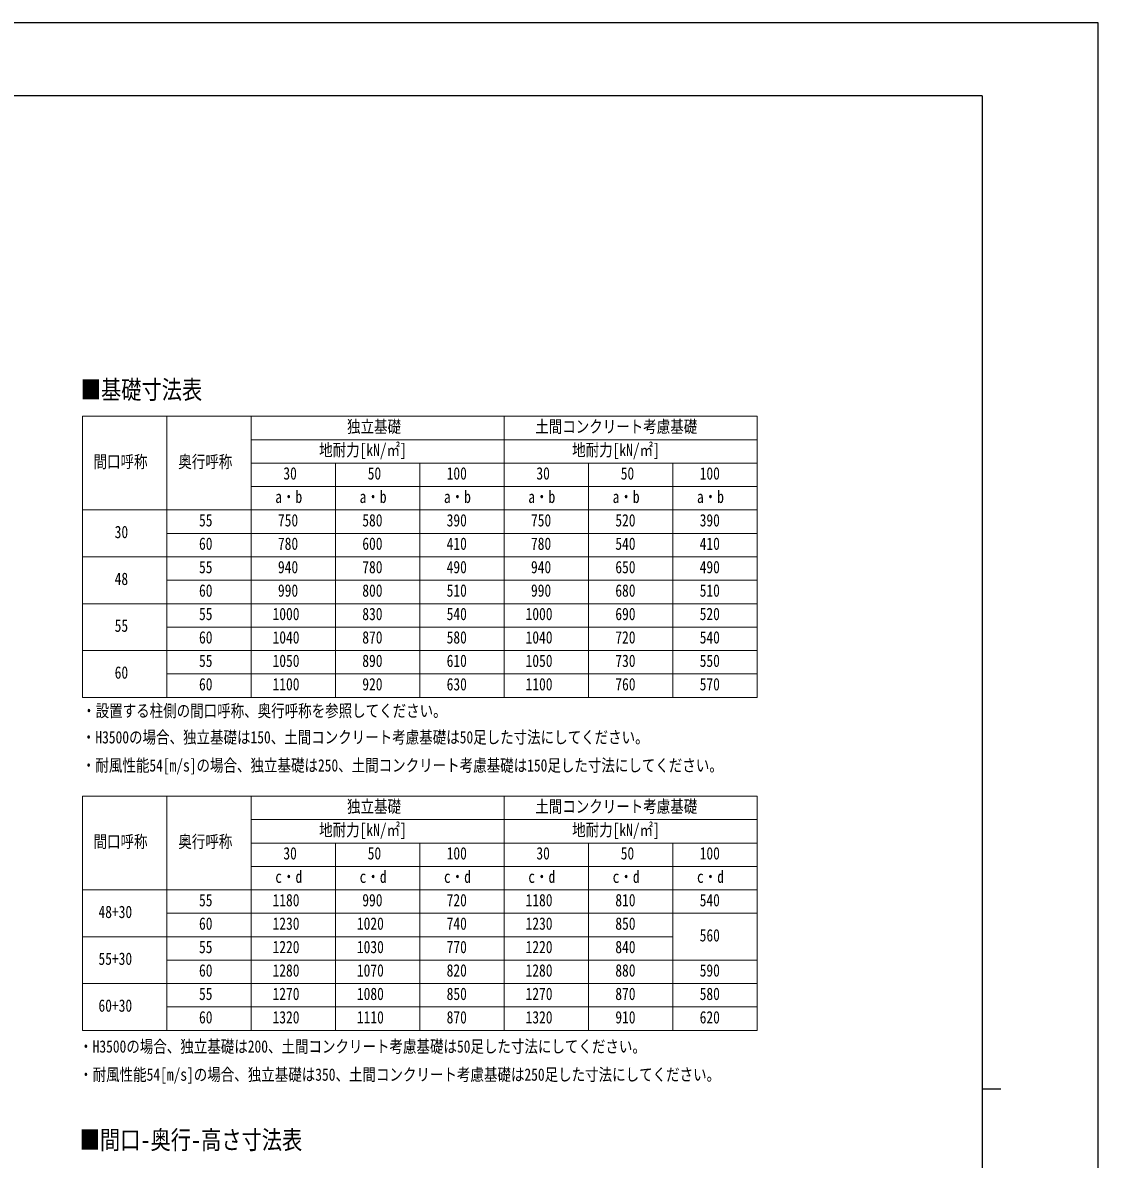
# Model space of a CAD drawing. Units: millimetres, scale not verified. Extents: x -16820 to 16820, y -11880 to 11880.
# Drawn here: x 5343 to 16820, y -251 to 11880 of the extents above; entities that cross this region are included whole.
import ezdxf
from ezdxf.enums import TextEntityAlignment as Align

# ---------------------------------------------------------------- set-up
doc = ezdxf.new("R2010")
doc.units = ezdxf.units.MM
doc.header["$LTSCALE"] = 50
doc.layers.add('0-1_TABLE1', color=7, linetype='Continuous', lineweight=18)
doc.layers.add('0-2_USER1', color=3, linetype='Continuous')
doc.layers.add('0-7_YKK_ZWAK', color=7, linetype='Continuous')
doc.styles.add('ＭＳ ゴシック', font='')
doc.styles.get('ＭＳ ゴシック').set_extended_font_data('MS Gothic')

msp = doc.modelspace()

# ---------------------------------------------------------------- linework, layer by layer
at = {"layer": '0-1_TABLE1'}
for p, q in [((5980.08, 7679), (13180.08, 7679)), ((5980.08, 7679), (5980.08, 4679)), ((6880.08, 7679), (6880.08, 4679)), ((7780.08, 7679), (7780.08, 4679)), ((10480.08, 7679), (10480.08, 4679)), ((7780.08, 7429), (13180.08, 7429)), ((7780.08, 7179), (13180.08, 7179)), ((8680.08, 7179), (8680.08, 4679)), ((9580.08, 7179), (9580.08, 4679)), ((11380.08, 7179), (11380.08, 4679)), ((12280.08, 7179), (12280.08, 4679)), ((7780.08, 6929), (13180.08, 6929)), ((5980.08, 6679), (13180.08, 6679)), ((6880.08, 6429), (13180.08, 6429)), ((5980.08, 6179), (13180.08, 6179)), ((6880.08, 5929), (13180.08, 5929)), ((5980.08, 5679), (13180.08, 5679)), ((6880.08, 5429), (13180.08, 5429)), ((5980.08, 5179), (13180.08, 5179)), ((6880.08, 4929), (13180.08, 4929)), ((5980.08, 3624), (13180.08, 3624)), ((5980.08, 3624), (5980.08, 1124)), ((6880.08, 3624), (6880.08, 1124)), ((7780.08, 3624), (7780.08, 1124)), ((10480.08, 3624), (10480.08, 1124)), ((13180.08, 3624), (13180.08, 1124)), ((7780.08, 3374), (13180.08, 3374)), ((7780.08, 3124), (13180.08, 3124)), ((8680.08, 3124), (8680.08, 1124)), ((9580.08, 3124), (9580.08, 1124)), ((11380.08, 3124), (11380.08, 1124)), ((7780.08, 2874), (13180.08, 2874)), ((5980.08, 2624), (13180.08, 2624)), ((6880.08, 2374), (13180.08, 2374)), ((5980.08, 2124), (12280.08, 2124)), ((6880.08, 1874), (13180.08, 1874)), ((5980.08, 1624), (13180.08, 1624)), ((6880.08, 1374), (13180.08, 1374))]:
    msp.add_line(p, q, dxfattribs=at)
for points in [[(13180.08, 7679), (13180.08, 5179), (13180.08, 4929), (13180.08, 4679)], [(5980.08, 4679), (6880.08, 4679), (13180.08, 4679)], [(12280.08, 3124), (12280.08, 1624), (12280.08, 1374), (12280.08, 1124)], [(5980.08, 1124), (6880.08, 1124), (13180.08, 1124)]]:
    msp.add_lwpolyline(points, dxfattribs=at)
at = {"layer": '0-7_YKK_ZWAK'}
for p, q in [((15580.08, 11100), (-15619.92, 11100)), ((15580.08, 11100), (15580.08, -10100)), ((15580.08, 500), (15780.08, 500))]:
    msp.add_line(p, q, dxfattribs=at)
msp.add_lwpolyline([(-16820, -11880), (16820, -11880), (16820, 11880), (-16820, 11880)], close=True, dxfattribs=at)

# ---------------------------------------------------------------- texts
at = {"layer": '0-1_TABLE1', "style": 'ＭＳ ゴシック', "width": 0.8}
for s, p in [('独立基礎', (8803.68, 7464)), ('土間コンクリート考慮基礎', (10812.48, 7464)), ('地耐力[kN/㎡]', (8506.08, 7214)), ('地耐力[kN/㎡]', (11206.08, 7214)), ('間口呼称', (6098.88, 7089)), ('奥行呼称', (7003.68, 7089)), ('30', (8124.48, 6964)), ('50', (9024.48, 6964)), ('100', (9866.88, 6964)), ('30', (10824.48, 6964)), ('50', (11724.48, 6964)), ('100', (12566.88, 6964)), ('a・b', (8038.08, 6714)), ('a・b', (8938.08, 6714)), ('a・b', (9838.08, 6714)), ('a・b', (10738.08, 6714)), ('a・b', (11638.08, 6714)), ('a・b', (12538.08, 6714)), ('55', (7224.48, 6464)), ('750', (8066.88, 6464)), ('580', (8966.88, 6464)), ('390', (9866.88, 6464)), ('750', (10766.88, 6464)), ('520', (11666.88, 6464)), ('390', (12566.88, 6464)), ('30', (6324.48, 6339)), ('60', (7224.48, 6214)), ('780', (8066.88, 6214)), ('600', (8966.88, 6214)), ('410', (9866.88, 6214)), ('780', (10766.88, 6214)), ('540', (11666.88, 6214)), ('410', (12566.88, 6214)), ('55', (7224.48, 5964)), ('940', (8066.88, 5964)), ('780', (8966.88, 5964)), ('490', (9866.88, 5964)), ('940', (10766.88, 5964)), ('650', (11666.88, 5964)), ('490', (12566.88, 5964)), ('48', (6324.48, 5839)), ('60', (7224.48, 5714)), ('990', (8066.88, 5714)), ('800', (8966.88, 5714)), ('510', (9866.88, 5714)), ('990', (10766.88, 5714)), ('680', (11666.88, 5714)), ('510', (12566.88, 5714)), ('55', (7224.48, 5464)), ('1000', (8009.28, 5464)), ('830', (8966.88, 5464)), ('540', (9866.88, 5464)), ('1000', (10709.28, 5464)), ('690', (11666.88, 5464)), ('520', (12566.88, 5464)), ('55', (6324.48, 5339)), ('60', (7224.48, 5214)), ('1040', (8009.28, 5214)), ('870', (8966.88, 5214)), ('580', (9866.88, 5214)), ('1040', (10709.28, 5214)), ('720', (11666.88, 5214)), ('540', (12566.88, 5214)), ('55', (7224.48, 4964)), ('1050', (8009.28, 4964)), ('890', (8966.88, 4964)), ('610', (9866.88, 4964)), ('1050', (10709.28, 4964)), ('730', (11666.88, 4964)), ('550', (12566.88, 4964)), ('60', (6324.48, 4839)), ('60', (7224.48, 4714)), ('1100', (8009.28, 4714)), ('920', (8966.88, 4714)), ('630', (9866.88, 4714)), ('1100', (10709.28, 4714)), ('760', (11666.88, 4714)), ('570', (12566.88, 4714)), ('独立基礎', (8803.68, 3409)), ('土間コンクリート考慮基礎', (10812.48, 3409)), ('地耐力[kN/㎡]', (8506.08, 3159)), ('地耐力[kN/㎡]', (11206.08, 3159)), ('間口呼称', (6098.88, 3034)), ('奥行呼称', (7003.68, 3034)), ('30', (8124.48, 2909)), ('50', (9024.48, 2909)), ('100', (9866.88, 2909)), ('30', (10824.48, 2909)), ('50', (11724.48, 2909)), ('100', (12566.88, 2909)), ('c・d', (8038.08, 2659)), ('c・d', (8938.08, 2659)), ('c・d', (9838.08, 2659)), ('c・d', (10738.08, 2659)), ('c・d', (11638.08, 2659)), ('c・d', (12538.08, 2659)), ('55', (7224.48, 2409)), ('1180', (8009.28, 2409)), ('990', (8966.88, 2409)), ('720', (9866.88, 2409)), ('1180', (10709.28, 2409)), ('810', (11666.88, 2409)), ('540', (12566.88, 2409)), ('48+30', (6151.68, 2284)), ('60', (7224.48, 2159)), ('1230', (8009.28, 2159)), ('1020', (8909.28, 2159)), ('740', (9866.88, 2159)), ('1230', (10709.28, 2159)), ('850', (11666.88, 2159)), ('560', (12566.88, 2034)), ('55', (7224.48, 1909)), ('1220', (8009.28, 1909)), ('1030', (8909.28, 1909)), ('770', (9866.88, 1909)), ('1220', (10709.28, 1909)), ('840', (11666.88, 1909)), ('55+30', (6151.68, 1784)), ('60', (7224.48, 1659)), ('1280', (8009.28, 1659)), ('1070', (8909.28, 1659)), ('820', (9866.88, 1659)), ('1280', (10709.28, 1659)), ('880', (11666.88, 1659)), ('590', (12566.88, 1659)), ('1270', (8009.28, 1409)), ('1080', (8909.28, 1409)), ('850', (9866.88, 1409)), ('1270', (10709.28, 1409)), ('870', (11666.88, 1409)), ('580', (12566.88, 1409)), ('55', (7224.48, 1409)), ('60+30', (6151.68, 1284)), ('60', (7224.48, 1159)), ('1320', (8009.28, 1159)), ('1110', (8909.28, 1159)), ('870', (9866.88, 1159)), ('1320', (10709.28, 1159)), ('910', (11666.88, 1159)), ('620', (12566.88, 1159))]:
    msp.add_text(s, height=132, dxfattribs=at).set_placement(p, align=Align.BOTTOM_LEFT)
at = {"layer": '0-2_USER1', "style": 'ＭＳ ゴシック', "width": 0.8}
for s, height, p in [('■基礎寸法表', 197.9, (5962.42, 7805.29)), ('・設置する柱側の間口呼称、奥行呼称を参照してください。', 132, (5977.7, 4430.17)), ('・H3500の場合、独立基礎は150、土間コンクリート考慮基礎は50足した寸法にしてください。', 132, (5974.51, 4147.81)), ('・耐風性能54[m/s]の場合、独立基礎は250、土間コンクリート考慮基礎は150足した寸法にしてください。', 132, (5974.51, 3847.81)), ('・H3500の場合、独立基礎は200、土間コンクリート考慮基礎は50足した寸法にしてください。', 132, (5945.35, 847.24)), ('・耐風性能54[m/s]の場合、独立基礎は350、土間コンクリート考慮基礎は250足した寸法にしてください。', 132, (5945.35, 547.24)), ('■間口-奥行-高さ寸法表', 197.9, (5951.28, -202.64))]:
    msp.add_text(s, height=height, dxfattribs=at).set_placement(p, align=Align.BOTTOM_LEFT)

doc.saveas('drawing.dxf')
